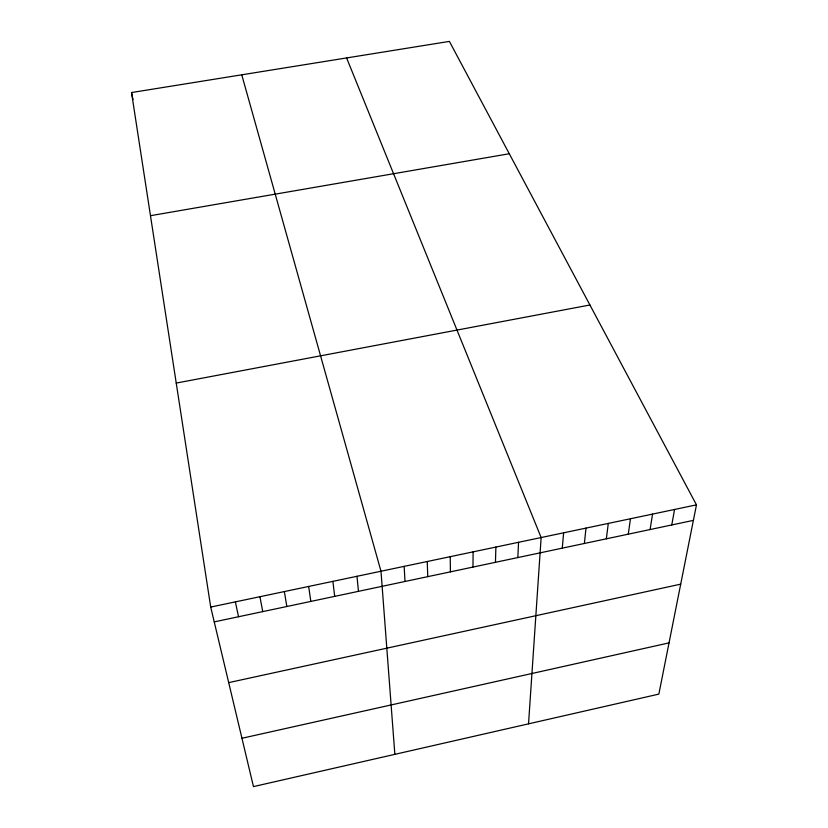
<?xml version="1.0" encoding="UTF-8"?>
<svg xmlns="http://www.w3.org/2000/svg" width="828" height="828" viewBox="0 0 828 828"><rect width="100%" height="100%" fill="white"/><g stroke="black" fill="none" stroke-linecap="round" stroke-linejoin="round"><path stroke-width="1.24" d="M472.985 567.076L473.109 551.862M495.454 562.315L495.879 547.07M517.831 557.575L518.556 542.299M528.533 723.838L541.139 537.548L346.601 57.939M562.284 548.157L563.62 532.818M584.371 543.478L585.996 528.109M606.355 538.821L608.29 523.42M628.255 534.184L630.481 518.752M650.063 529.558L652.567 514.105M671.767 524.962L674.572 509.479M696.472 504.863L658.85 694.112L253.461 786.6L210.705 607.069L131.528 92.55L449.397 41.4L696.472 504.863L210.705 607.069M241.952 738.265L669.034 642.88M228.694 682.624L680.709 584.154M214.235 621.89L693.388 520.377M176.229 383.074L589.919 304.994M150.479 215.694L509.282 153.739M241.755 74.81L380.983 571.237L394.852 754.339M235.369 601.884L238.547 616.736M131.528 92.55L133.018 99.608M259.92 596.709L262.745 611.613M284.356 591.575L286.84 606.51M308.678 586.452L310.821 601.428M332.887 581.36L334.698 596.367M356.992 576.288L358.472 591.337M404.167 566.362L404.995 581.473M427.248 561.508L427.755 576.661M450.225 556.675L450.422 571.858"/></g></svg>
